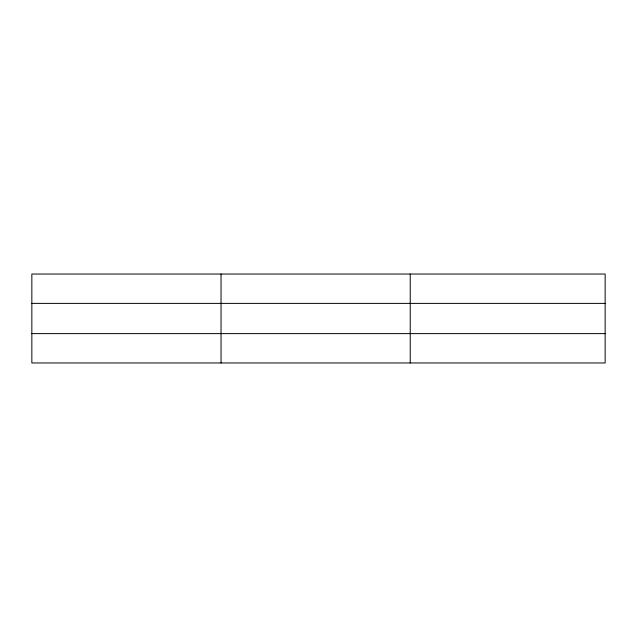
<?xml version="1.0" encoding="UTF-8"?>
<svg xmlns="http://www.w3.org/2000/svg" width="637" height="637" viewBox="0 0 637 637"><rect width="100%" height="100%" fill="white"/><g stroke="black" fill="none" stroke-linecap="round" stroke-linejoin="round"><path stroke-width="0.96" d="M221.039 362.963L221.039 274.037M410.228 362.963L410.228 274.037M605.15 333.613L605.15 362.963L31.85 362.963L31.85 274.037L605.15 274.037L605.15 333.613L31.85 333.613M31.85 303.387L605.15 303.387"/></g></svg>
